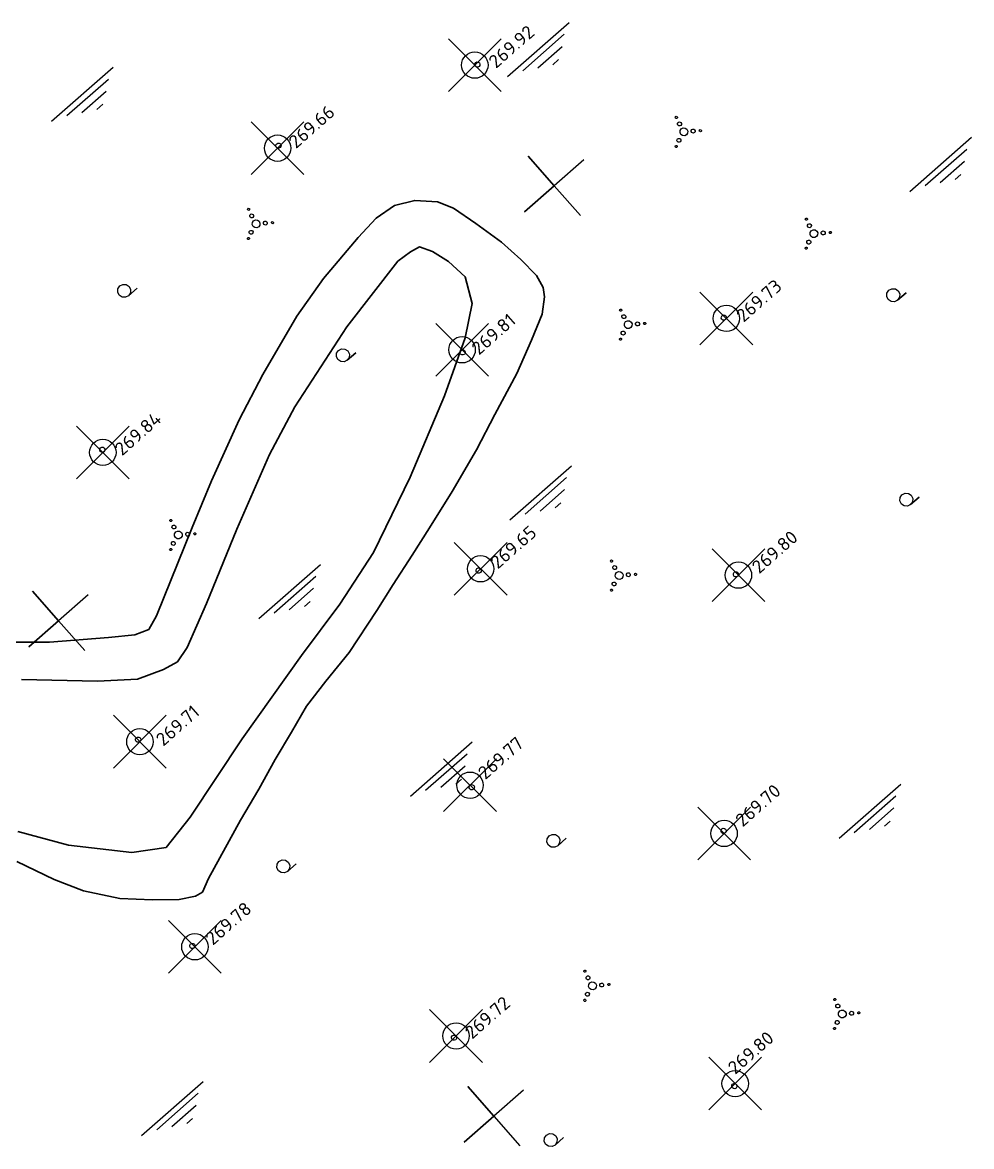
# Model space of a CAD drawing. Header units: metres. Extents: x 35735 to 36074, y 36133 to 36366.
# Drawn here: x 36002.5 to 36074.5, y 36279.7 to 36365 of the extents above; entities that cross this region are included whole.
import ezdxf

# ---------------------------------------------------------------- set-up
doc = ezdxf.new("R2010")
doc.units = ezdxf.units.M
doc.header["$LTSCALE"] = 5
doc.header["$PDMODE"] = 35
doc.header["$PDSIZE"] = 2
doc.layers.add('Рельеф', color=7, linetype='Continuous')
doc.layers.add('Точки-рельеф', color=7, linetype='Continuous')
doc.layers.add('Структурные линии', color=97, linetype='Continuous', lineweight=30)
doc.styles.get("Standard").update_dxf_attribs({"font": 'simplex.shx'})

msp = doc.modelspace()

# ---------------------------------------------------------------- linework, layer by layer
at = {"layer": 'Рельеф', "color": 7, "flags": 128}
for points in [[(36039.289, 36360.848), (36043.964, 36364.953)], [(36040.445, 36361.285), (36043.598, 36364.054)], [(36041.588, 36361.519), (36043.436, 36363.142)], [(36042.731, 36361.752), (36043.166, 36362.134)], [(36004.733, 36357.46), (36009.408, 36361.565)], [(36037.162, 36361.893), (36037.208, 36361.8), (36037.201, 36361.696), (36037.143, 36361.61), (36037.051, 36361.564), (36036.947, 36361.571), (36036.861, 36361.629), (36036.815, 36361.721), (36036.822, 36361.825), (36036.88, 36361.911), (36036.972, 36361.957), (36037.076, 36361.95), (36037.162, 36361.893)], [(36005.889, 36357.897), (36009.042, 36360.666)], [(36007.032, 36358.131), (36008.881, 36359.754)], [(36008.175, 36358.364), (36008.61, 36358.746)], [(36052.151, 36357.811), (36052.169, 36357.774), (36052.167, 36357.733), (36052.144, 36357.698), (36052.107, 36357.68), (36052.065, 36357.682), (36052.031, 36357.705), (36052.013, 36357.743), (36052.015, 36357.784), (36052.038, 36357.818), (36052.075, 36357.837), (36052.117, 36357.834), (36052.151, 36357.811)], [(36052.441, 36357.36), (36052.475, 36357.29), (36052.47, 36357.213), (36052.427, 36357.148), (36052.357, 36357.114), (36052.28, 36357.119), (36052.215, 36357.162), (36052.181, 36357.232), (36052.186, 36357.309), (36052.229, 36357.374), (36052.299, 36357.408), (36052.376, 36357.403), (36052.441, 36357.36)], [(36052.89, 36356.856), (36052.958, 36356.717), (36052.948, 36356.562), (36052.862, 36356.433), (36052.723, 36356.364), (36052.568, 36356.374), (36052.439, 36356.46), (36052.37, 36356.6), (36052.38, 36356.755), (36052.466, 36356.884), (36052.606, 36356.952), (36052.761, 36356.942), (36052.89, 36356.856)], [(36053.479, 36356.814), (36053.513, 36356.745), (36053.508, 36356.667), (36053.465, 36356.603), (36053.395, 36356.568), (36053.318, 36356.573), (36053.253, 36356.616), (36053.219, 36356.686), (36053.224, 36356.764), (36053.267, 36356.828), (36053.337, 36356.862), (36053.414, 36356.857), (36053.479, 36356.814)], [(36052.395, 36356.116), (36052.43, 36356.046), (36052.425, 36355.969), (36052.382, 36355.904), (36052.312, 36355.87), (36052.234, 36355.875), (36052.17, 36355.918), (36052.136, 36355.988), (36052.141, 36356.065), (36052.184, 36356.13), (36052.253, 36356.164), (36052.331, 36356.159), (36052.395, 36356.116)], [(36053.97, 36356.8), (36053.988, 36356.763), (36053.986, 36356.722), (36053.963, 36356.687), (36053.926, 36356.669), (36053.884, 36356.672), (36053.85, 36356.695), (36053.831, 36356.732), (36053.834, 36356.773), (36053.857, 36356.808), (36053.894, 36356.826), (36053.936, 36356.823), (36053.97, 36356.8)], [(36069.789, 36352.146), (36074.464, 36356.251)], [(36022.08, 36355.74), (36022.126, 36355.648), (36022.119, 36355.544), (36022.062, 36355.458), (36021.969, 36355.412), (36021.866, 36355.419), (36021.78, 36355.477), (36021.734, 36355.569), (36021.741, 36355.673), (36021.798, 36355.759), (36021.891, 36355.805), (36021.994, 36355.798), (36022.08, 36355.74)], [(36052.143, 36355.608), (36052.161, 36355.571), (36052.159, 36355.529), (36052.136, 36355.495), (36052.099, 36355.476), (36052.057, 36355.479), (36052.023, 36355.502), (36052.005, 36355.539), (36052.007, 36355.581), (36052.03, 36355.615), (36052.067, 36355.633), (36052.109, 36355.631), (36052.143, 36355.608)], [(36070.945, 36352.583), (36074.098, 36355.352)], [(36045.09, 36354.542), (36042.836, 36352.562), (36040.856, 36354.817), (36042.836, 36352.562), (36040.581, 36350.583), (36042.836, 36352.562), (36044.815, 36350.308)], [(36072.088, 36352.817), (36073.936, 36354.44)], [(36073.231, 36353.05), (36073.666, 36353.432)], [(36019.724, 36350.833), (36019.743, 36350.796), (36019.74, 36350.755), (36019.717, 36350.72), (36019.68, 36350.702), (36019.638, 36350.705), (36019.604, 36350.727), (36019.586, 36350.765), (36019.588, 36350.806), (36019.611, 36350.84), (36019.648, 36350.859), (36019.69, 36350.856), (36019.724, 36350.833)], [(36020.014, 36350.382), (36020.048, 36350.312), (36020.043, 36350.235), (36020, 36350.17), (36019.93, 36350.136), (36019.853, 36350.141), (36019.788, 36350.184), (36019.754, 36350.254), (36019.759, 36350.331), (36019.802, 36350.396), (36019.872, 36350.43), (36019.949, 36350.425), (36020.014, 36350.382)], [(36062.005, 36350.086), (36062.023, 36350.049), (36062.02, 36350.008), (36061.997, 36349.973), (36061.96, 36349.955), (36061.919, 36349.958), (36061.884, 36349.981), (36061.866, 36350.018), (36061.869, 36350.059), (36061.892, 36350.094), (36061.929, 36350.112), (36061.97, 36350.109), (36062.005, 36350.086)], [(36019.968, 36349.138), (36020.003, 36349.068), (36019.998, 36348.991), (36019.955, 36348.926), (36019.885, 36348.892), (36019.808, 36348.897), (36019.743, 36348.94), (36019.709, 36349.01), (36019.714, 36349.087), (36019.757, 36349.152), (36019.826, 36349.186), (36019.904, 36349.181), (36019.968, 36349.138)], [(36020.463, 36349.878), (36020.532, 36349.739), (36020.522, 36349.584), (36020.435, 36349.455), (36020.296, 36349.386), (36020.141, 36349.396), (36020.012, 36349.482), (36019.943, 36349.622), (36019.953, 36349.777), (36020.039, 36349.906), (36020.179, 36349.975), (36020.334, 36349.964), (36020.463, 36349.878)], [(36021.052, 36349.836), (36021.086, 36349.767), (36021.081, 36349.689), (36021.038, 36349.625), (36020.968, 36349.59), (36020.891, 36349.595), (36020.826, 36349.638), (36020.792, 36349.708), (36020.797, 36349.786), (36020.84, 36349.85), (36020.91, 36349.885), (36020.987, 36349.88), (36021.052, 36349.836)], [(36021.543, 36349.822), (36021.562, 36349.785), (36021.559, 36349.744), (36021.536, 36349.709), (36021.499, 36349.691), (36021.457, 36349.694), (36021.423, 36349.717), (36021.405, 36349.754), (36021.407, 36349.795), (36021.43, 36349.83), (36021.467, 36349.848), (36021.509, 36349.845), (36021.543, 36349.822)], [(36062.294, 36349.635), (36062.328, 36349.566), (36062.323, 36349.488), (36062.28, 36349.424), (36062.211, 36349.389), (36062.133, 36349.394), (36062.069, 36349.437), (36062.034, 36349.507), (36062.039, 36349.584), (36062.082, 36349.649), (36062.152, 36349.683), (36062.229, 36349.678), (36062.294, 36349.635)], [(36062.743, 36349.131), (36062.812, 36348.992), (36062.802, 36348.837), (36062.716, 36348.708), (36062.576, 36348.639), (36062.421, 36348.649), (36062.292, 36348.736), (36062.224, 36348.875), (36062.234, 36349.03), (36062.32, 36349.159), (36062.459, 36349.228), (36062.614, 36349.218), (36062.743, 36349.131)], [(36019.716, 36348.63), (36019.735, 36348.593), (36019.732, 36348.551), (36019.709, 36348.517), (36019.672, 36348.498), (36019.63, 36348.501), (36019.596, 36348.524), (36019.578, 36348.561), (36019.58, 36348.603), (36019.603, 36348.637), (36019.64, 36348.655), (36019.682, 36348.653), (36019.716, 36348.63)], [(36062.249, 36348.391), (36062.283, 36348.322), (36062.278, 36348.244), (36062.235, 36348.18), (36062.165, 36348.145), (36062.088, 36348.15), (36062.023, 36348.193), (36061.989, 36348.263), (36061.994, 36348.34), (36062.037, 36348.405), (36062.107, 36348.439), (36062.184, 36348.434), (36062.249, 36348.391)], [(36063.332, 36349.09), (36063.366, 36349.02), (36063.361, 36348.943), (36063.318, 36348.878), (36063.249, 36348.844), (36063.171, 36348.849), (36063.107, 36348.892), (36063.072, 36348.961), (36063.077, 36349.039), (36063.12, 36349.103), (36063.19, 36349.138), (36063.267, 36349.133), (36063.332, 36349.09)], [(36063.823, 36349.076), (36063.842, 36349.038), (36063.839, 36348.997), (36063.816, 36348.963), (36063.779, 36348.944), (36063.738, 36348.947), (36063.703, 36348.97), (36063.685, 36349.007), (36063.688, 36349.048), (36063.711, 36349.083), (36063.748, 36349.101), (36063.789, 36349.098), (36063.823, 36349.076)], [(36061.997, 36347.883), (36062.015, 36347.846), (36062.012, 36347.804), (36061.989, 36347.77), (36061.952, 36347.752), (36061.911, 36347.754), (36061.876, 36347.777), (36061.858, 36347.814), (36061.861, 36347.856), (36061.884, 36347.89), (36061.921, 36347.909), (36061.962, 36347.906), (36061.997, 36347.883)], [(36010.613, 36344.93), (36010.727, 36344.698), (36010.71, 36344.44), (36010.567, 36344.225), (36011.213, 36344.791), (36010.567, 36344.225), (36010.335, 36344.11), (36010.076, 36344.127), (36009.861, 36344.271), (36009.747, 36344.503), (36009.763, 36344.761), (36009.907, 36344.976), (36010.139, 36345.091), (36010.397, 36345.074), (36010.613, 36344.93)], [(36068.907, 36344.597), (36069.021, 36344.365), (36069.004, 36344.107), (36068.861, 36343.891), (36069.507, 36344.457), (36068.861, 36343.891), (36068.629, 36343.777), (36068.37, 36343.793), (36068.155, 36343.937), (36068.041, 36344.169), (36068.057, 36344.427), (36068.201, 36344.643), (36068.433, 36344.757), (36068.691, 36344.741), (36068.907, 36344.597)], [(36047.932, 36343.189), (36047.95, 36343.151), (36047.947, 36343.11), (36047.924, 36343.076), (36047.887, 36343.057), (36047.846, 36343.06), (36047.811, 36343.083), (36047.793, 36343.12), (36047.796, 36343.161), (36047.819, 36343.196), (36047.856, 36343.214), (36047.897, 36343.212), (36047.932, 36343.189)], [(36048.221, 36342.738), (36048.256, 36342.668), (36048.251, 36342.59), (36048.208, 36342.526), (36048.138, 36342.491), (36048.06, 36342.496), (36047.996, 36342.54), (36047.961, 36342.609), (36047.966, 36342.687), (36048.01, 36342.751), (36048.079, 36342.786), (36048.157, 36342.781), (36048.221, 36342.738)], [(36055.842, 36342.704), (36055.888, 36342.611), (36055.881, 36342.508), (36055.824, 36342.422), (36055.731, 36342.376), (36055.627, 36342.382), (36055.541, 36342.44), (36055.496, 36342.533), (36055.502, 36342.636), (36055.56, 36342.722), (36055.652, 36342.768), (36055.756, 36342.761), (36055.842, 36342.704)], [(36048.176, 36341.494), (36048.21, 36341.424), (36048.205, 36341.346), (36048.162, 36341.282), (36048.093, 36341.247), (36048.015, 36341.252), (36047.951, 36341.296), (36047.916, 36341.365), (36047.921, 36341.443), (36047.964, 36341.507), (36048.034, 36341.542), (36048.111, 36341.537), (36048.176, 36341.494)], [(36048.67, 36342.234), (36048.739, 36342.094), (36048.729, 36341.94), (36048.643, 36341.81), (36048.504, 36341.742), (36048.349, 36341.752), (36048.219, 36341.838), (36048.151, 36341.977), (36048.161, 36342.132), (36048.247, 36342.261), (36048.386, 36342.33), (36048.541, 36342.32), (36048.67, 36342.234)], [(36049.259, 36342.192), (36049.294, 36342.122), (36049.289, 36342.045), (36049.245, 36341.98), (36049.176, 36341.946), (36049.098, 36341.951), (36049.034, 36341.994), (36048.999, 36342.064), (36049.004, 36342.141), (36049.048, 36342.206), (36049.117, 36342.24), (36049.195, 36342.235), (36049.259, 36342.192)], [(36049.751, 36342.178), (36049.769, 36342.141), (36049.766, 36342.099), (36049.743, 36342.065), (36049.706, 36342.047), (36049.665, 36342.049), (36049.63, 36342.072), (36049.612, 36342.109), (36049.615, 36342.151), (36049.638, 36342.185), (36049.675, 36342.203), (36049.716, 36342.201), (36049.751, 36342.178)], [(36047.924, 36340.985), (36047.942, 36340.948), (36047.939, 36340.907), (36047.916, 36340.872), (36047.879, 36340.854), (36047.838, 36340.857), (36047.804, 36340.88), (36047.785, 36340.917), (36047.788, 36340.958), (36047.811, 36340.992), (36047.848, 36341.011), (36047.889, 36341.008), (36047.924, 36340.985)], [(36027.19, 36340.039), (36027.305, 36339.807), (36027.288, 36339.549), (36027.145, 36339.333), (36027.79, 36339.899), (36027.145, 36339.333), (36026.912, 36339.219), (36026.654, 36339.236), (36026.439, 36339.379), (36026.324, 36339.611), (36026.341, 36339.87), (36026.485, 36340.085), (36026.717, 36340.2), (36026.975, 36340.183), (36027.19, 36340.039)], [(36036.039, 36340.063), (36036.085, 36339.971), (36036.078, 36339.867), (36036.021, 36339.781), (36035.928, 36339.735), (36035.825, 36339.742), (36035.739, 36339.799), (36035.693, 36339.892), (36035.699, 36339.996), (36035.757, 36340.082), (36035.85, 36340.128), (36035.953, 36340.121), (36036.039, 36340.063)], [(36008.73, 36332.675), (36008.776, 36332.583), (36008.769, 36332.479), (36008.712, 36332.393), (36008.619, 36332.347), (36008.516, 36332.354), (36008.429, 36332.411), (36008.384, 36332.504), (36008.39, 36332.608), (36008.448, 36332.694), (36008.541, 36332.74), (36008.644, 36332.733), (36008.73, 36332.675)], [(36039.467, 36327.227), (36044.142, 36331.332)], [(36040.623, 36327.665), (36043.776, 36330.433)], [(36041.766, 36327.898), (36043.615, 36329.521)], [(36069.898, 36329.091), (36070.013, 36328.859), (36069.996, 36328.6), (36069.852, 36328.385), (36070.498, 36328.951), (36069.852, 36328.385), (36069.62, 36328.27), (36069.362, 36328.287), (36069.147, 36328.431), (36069.032, 36328.663), (36069.049, 36328.921), (36069.193, 36329.136), (36069.425, 36329.251), (36069.683, 36329.234), (36069.898, 36329.091)], [(36042.909, 36328.132), (36043.344, 36328.514)], [(36013.832, 36327.235), (36013.85, 36327.198), (36013.848, 36327.157), (36013.825, 36327.122), (36013.788, 36327.104), (36013.746, 36327.107), (36013.712, 36327.13), (36013.693, 36327.167), (36013.696, 36327.208), (36013.719, 36327.243), (36013.756, 36327.261), (36013.798, 36327.258), (36013.832, 36327.235)], [(36014.122, 36326.784), (36014.156, 36326.715), (36014.151, 36326.637), (36014.108, 36326.573), (36014.038, 36326.538), (36013.961, 36326.543), (36013.896, 36326.586), (36013.862, 36326.656), (36013.867, 36326.733), (36013.91, 36326.798), (36013.979, 36326.832), (36014.057, 36326.827), (36014.122, 36326.784)], [(36014.571, 36326.281), (36014.639, 36326.141), (36014.629, 36325.986), (36014.543, 36325.857), (36014.404, 36325.788), (36014.249, 36325.798), (36014.12, 36325.885), (36014.051, 36326.024), (36014.061, 36326.179), (36014.147, 36326.308), (36014.286, 36326.377), (36014.441, 36326.367), (36014.571, 36326.281)], [(36015.159, 36326.239), (36015.194, 36326.169), (36015.189, 36326.092), (36015.146, 36326.027), (36015.076, 36325.993), (36014.999, 36325.998), (36014.934, 36326.041), (36014.9, 36326.11), (36014.905, 36326.188), (36014.948, 36326.252), (36015.017, 36326.287), (36015.095, 36326.282), (36015.159, 36326.239)], [(36015.651, 36326.225), (36015.669, 36326.187), (36015.667, 36326.146), (36015.644, 36326.112), (36015.606, 36326.093), (36015.565, 36326.096), (36015.531, 36326.119), (36015.512, 36326.156), (36015.515, 36326.197), (36015.538, 36326.232), (36015.575, 36326.25), (36015.617, 36326.248), (36015.651, 36326.225)], [(36014.076, 36325.54), (36014.111, 36325.471), (36014.106, 36325.393), (36014.062, 36325.329), (36013.993, 36325.294), (36013.915, 36325.299), (36013.851, 36325.342), (36013.816, 36325.412), (36013.821, 36325.489), (36013.865, 36325.554), (36013.934, 36325.588), (36014.012, 36325.583), (36014.076, 36325.54)], [(36013.824, 36325.032), (36013.842, 36324.995), (36013.84, 36324.953), (36013.817, 36324.919), (36013.78, 36324.901), (36013.738, 36324.903), (36013.704, 36324.926), (36013.685, 36324.963), (36013.688, 36325.005), (36013.711, 36325.039), (36013.748, 36325.058), (36013.79, 36325.055), (36013.824, 36325.032)], [(36020.451, 36319.742), (36025.126, 36323.847)], [(36047.241, 36324.158), (36047.259, 36324.121), (36047.257, 36324.08), (36047.234, 36324.045), (36047.196, 36324.027), (36047.155, 36324.029), (36047.121, 36324.052), (36047.102, 36324.09), (36047.105, 36324.131), (36047.128, 36324.165), (36047.165, 36324.184), (36047.207, 36324.181), (36047.241, 36324.158)], [(36047.53, 36323.707), (36047.565, 36323.637), (36047.56, 36323.56), (36047.517, 36323.495), (36047.447, 36323.461), (36047.37, 36323.466), (36047.305, 36323.509), (36047.271, 36323.579), (36047.276, 36323.656), (36047.319, 36323.721), (36047.388, 36323.755), (36047.466, 36323.75), (36047.53, 36323.707)], [(36021.607, 36320.18), (36024.76, 36322.948)], [(36037.255, 36323.516), (36037.301, 36323.423), (36037.294, 36323.32), (36037.237, 36323.234), (36037.144, 36323.188), (36037.041, 36323.195), (36036.954, 36323.252), (36036.909, 36323.345), (36036.915, 36323.448), (36036.973, 36323.534), (36037.066, 36323.58), (36037.169, 36323.573), (36037.255, 36323.516)], [(36047.98, 36323.203), (36048.048, 36323.064), (36048.038, 36322.909), (36047.952, 36322.78), (36047.813, 36322.711), (36047.658, 36322.721), (36047.529, 36322.807), (36047.46, 36322.947), (36047.47, 36323.102), (36047.556, 36323.231), (36047.695, 36323.299), (36047.85, 36323.289), (36047.98, 36323.203)], [(36048.568, 36323.161), (36048.603, 36323.092), (36048.598, 36323.014), (36048.555, 36322.95), (36048.485, 36322.915), (36048.408, 36322.92), (36048.343, 36322.963), (36048.309, 36323.033), (36048.314, 36323.111), (36048.357, 36323.175), (36048.426, 36323.209), (36048.504, 36323.204), (36048.568, 36323.161)], [(36049.06, 36323.147), (36049.078, 36323.11), (36049.076, 36323.069), (36049.053, 36323.034), (36049.015, 36323.016), (36048.974, 36323.019), (36048.94, 36323.042), (36048.921, 36323.079), (36048.924, 36323.12), (36048.947, 36323.155), (36048.984, 36323.173), (36049.025, 36323.17), (36049.06, 36323.147)], [(36056.759, 36323.231), (36056.804, 36323.138), (36056.798, 36323.035), (36056.74, 36322.949), (36056.647, 36322.903), (36056.544, 36322.91), (36056.458, 36322.967), (36056.412, 36323.06), (36056.419, 36323.163), (36056.476, 36323.249), (36056.569, 36323.295), (36056.673, 36323.288), (36056.759, 36323.231)], [(36022.75, 36320.413), (36024.598, 36322.036)], [(36047.233, 36321.955), (36047.251, 36321.918), (36047.249, 36321.876), (36047.226, 36321.842), (36047.189, 36321.823), (36047.147, 36321.826), (36047.113, 36321.849), (36047.094, 36321.886), (36047.097, 36321.928), (36047.12, 36321.962), (36047.157, 36321.98), (36047.199, 36321.978), (36047.233, 36321.955)], [(36047.485, 36322.463), (36047.52, 36322.393), (36047.514, 36322.316), (36047.471, 36322.251), (36047.402, 36322.217), (36047.324, 36322.222), (36047.26, 36322.265), (36047.225, 36322.335), (36047.23, 36322.412), (36047.273, 36322.477), (36047.343, 36322.511), (36047.421, 36322.506), (36047.485, 36322.463)], [(36007.518, 36321.552), (36005.264, 36319.572), (36003.284, 36321.826), (36005.264, 36319.572), (36003.009, 36317.593), (36005.264, 36319.572), (36007.243, 36317.318)], [(36023.893, 36320.646), (36024.328, 36321.028)], [(36011.447, 36310.686), (36011.492, 36310.594), (36011.486, 36310.49), (36011.428, 36310.404), (36011.335, 36310.358), (36011.232, 36310.365), (36011.146, 36310.422), (36011.1, 36310.515), (36011.107, 36310.619), (36011.164, 36310.705), (36011.257, 36310.751), (36011.36, 36310.744), (36011.447, 36310.686)], [(36031.931, 36306.28), (36036.606, 36310.385)], [(36033.087, 36306.718), (36036.24, 36309.486)], [(36034.23, 36306.951), (36036.078, 36308.574)], [(36035.373, 36307.184), (36035.807, 36307.566)], [(36036.733, 36307.081), (36036.779, 36306.989), (36036.772, 36306.885), (36036.715, 36306.799), (36036.622, 36306.753), (36036.519, 36306.76), (36036.433, 36306.817), (36036.387, 36306.91), (36036.393, 36307.014), (36036.451, 36307.1), (36036.544, 36307.145), (36036.647, 36307.139), (36036.733, 36307.081)], [(36064.423, 36303.08), (36069.098, 36307.185)], [(36065.579, 36303.518), (36068.732, 36306.286)], [(36066.722, 36303.751), (36068.57, 36305.374)], [(36067.865, 36303.985), (36068.3, 36304.366)], [(36043.148, 36303.214), (36043.262, 36302.982), (36043.246, 36302.724), (36043.102, 36302.508), (36043.748, 36303.074), (36043.102, 36302.508), (36042.87, 36302.394), (36042.612, 36302.411), (36042.396, 36302.554), (36042.282, 36302.786), (36042.298, 36303.045), (36042.442, 36303.26), (36042.674, 36303.374), (36042.932, 36303.358), (36043.148, 36303.214)], [(36043.148, 36303.214), (36043.262, 36302.982), (36043.246, 36302.724), (36043.102, 36302.508), (36043.748, 36303.074), (36043.102, 36302.508), (36042.87, 36302.394), (36042.612, 36302.411), (36042.396, 36302.554), (36042.282, 36302.786), (36042.298, 36303.045), (36042.442, 36303.26), (36042.674, 36303.374), (36042.932, 36303.358), (36043.148, 36303.214)], [(36055.822, 36303.77), (36055.868, 36303.677), (36055.861, 36303.574), (36055.804, 36303.487), (36055.711, 36303.442), (36055.608, 36303.448), (36055.522, 36303.506), (36055.476, 36303.599), (36055.482, 36303.702), (36055.54, 36303.788), (36055.633, 36303.834), (36055.736, 36303.827), (36055.822, 36303.77)], [(36022.675, 36301.273), (36022.789, 36301.041), (36022.773, 36300.783), (36022.629, 36300.568), (36023.275, 36301.133), (36022.629, 36300.568), (36022.397, 36300.453), (36022.139, 36300.47), (36021.923, 36300.614), (36021.809, 36300.846), (36021.826, 36301.104), (36021.969, 36301.319), (36022.201, 36301.434), (36022.46, 36301.417), (36022.675, 36301.273)], [(36015.557, 36295.042), (36015.602, 36294.949), (36015.596, 36294.846), (36015.538, 36294.759), (36015.446, 36294.714), (36015.342, 36294.72), (36015.256, 36294.778), (36015.21, 36294.871), (36015.217, 36294.974), (36015.274, 36295.06), (36015.367, 36295.106), (36015.471, 36295.099), (36015.557, 36295.042)], [(36045.22, 36293.042), (36045.239, 36293.005), (36045.236, 36292.964), (36045.213, 36292.929), (36045.176, 36292.911), (36045.135, 36292.913), (36045.1, 36292.936), (36045.082, 36292.974), (36045.084, 36293.015), (36045.107, 36293.049), (36045.145, 36293.068), (36045.186, 36293.065), (36045.22, 36293.042)], [(36045.51, 36292.591), (36045.544, 36292.521), (36045.539, 36292.444), (36045.496, 36292.379), (36045.427, 36292.345), (36045.349, 36292.35), (36045.284, 36292.393), (36045.25, 36292.463), (36045.255, 36292.54), (36045.298, 36292.605), (36045.368, 36292.639), (36045.445, 36292.634), (36045.51, 36292.591)], [(36045.959, 36292.087), (36046.028, 36291.948), (36046.018, 36291.793), (36045.931, 36291.664), (36045.792, 36291.595), (36045.637, 36291.605), (36045.508, 36291.691), (36045.439, 36291.831), (36045.449, 36291.985), (36045.536, 36292.115), (36045.675, 36292.183), (36045.83, 36292.173), (36045.959, 36292.087)], [(36046.548, 36292.045), (36046.582, 36291.976), (36046.577, 36291.898), (36046.534, 36291.834), (36046.464, 36291.799), (36046.387, 36291.804), (36046.322, 36291.847), (36046.288, 36291.917), (36046.293, 36291.994), (36046.336, 36292.059), (36046.406, 36292.093), (36046.483, 36292.088), (36046.548, 36292.045)], [(36047.039, 36292.031), (36047.058, 36291.994), (36047.055, 36291.953), (36047.032, 36291.918), (36046.995, 36291.9), (36046.953, 36291.903), (36046.919, 36291.926), (36046.901, 36291.963), (36046.903, 36292.004), (36046.926, 36292.039), (36046.963, 36292.057), (36047.005, 36292.054), (36047.039, 36292.031)], [(36045.465, 36291.347), (36045.499, 36291.277), (36045.494, 36291.2), (36045.451, 36291.135), (36045.381, 36291.101), (36045.304, 36291.106), (36045.239, 36291.149), (36045.205, 36291.219), (36045.21, 36291.296), (36045.253, 36291.361), (36045.322, 36291.395), (36045.4, 36291.39), (36045.465, 36291.347)], [(36045.212, 36290.839), (36045.231, 36290.801), (36045.228, 36290.76), (36045.205, 36290.726), (36045.168, 36290.707), (36045.127, 36290.71), (36045.092, 36290.733), (36045.074, 36290.77), (36045.076, 36290.812), (36045.099, 36290.846), (36045.137, 36290.864), (36045.178, 36290.862), (36045.212, 36290.839)], [(36064.157, 36290.904), (36064.175, 36290.867), (36064.172, 36290.826), (36064.15, 36290.791), (36064.112, 36290.773), (36064.071, 36290.775), (36064.037, 36290.798), (36064.018, 36290.836), (36064.021, 36290.877), (36064.044, 36290.911), (36064.081, 36290.93), (36064.122, 36290.927), (36064.157, 36290.904)], [(36064.446, 36290.453), (36064.481, 36290.383), (36064.476, 36290.306), (36064.433, 36290.241), (36064.363, 36290.207), (36064.286, 36290.212), (36064.221, 36290.255), (36064.187, 36290.325), (36064.192, 36290.402), (36064.235, 36290.467), (36064.304, 36290.501), (36064.382, 36290.496), (36064.446, 36290.453)], [(36064.895, 36289.949), (36064.964, 36289.81), (36064.954, 36289.655), (36064.868, 36289.526), (36064.729, 36289.457), (36064.574, 36289.467), (36064.445, 36289.553), (36064.376, 36289.693), (36064.386, 36289.848), (36064.472, 36289.977), (36064.611, 36290.045), (36064.766, 36290.035), (36064.895, 36289.949)], [(36065.484, 36289.907), (36065.519, 36289.838), (36065.514, 36289.76), (36065.471, 36289.696), (36065.401, 36289.661), (36065.323, 36289.666), (36065.259, 36289.709), (36065.225, 36289.779), (36065.23, 36289.857), (36065.273, 36289.921), (36065.342, 36289.956), (36065.42, 36289.95), (36065.484, 36289.907)], [(36065.976, 36289.893), (36065.994, 36289.856), (36065.991, 36289.815), (36065.968, 36289.78), (36065.931, 36289.762), (36065.89, 36289.765), (36065.856, 36289.788), (36065.837, 36289.825), (36065.84, 36289.866), (36065.863, 36289.901), (36065.9, 36289.919), (36065.941, 36289.916), (36065.976, 36289.893)], [(36064.149, 36288.701), (36064.167, 36288.664), (36064.165, 36288.622), (36064.142, 36288.588), (36064.104, 36288.569), (36064.063, 36288.572), (36064.029, 36288.595), (36064.01, 36288.632), (36064.013, 36288.674), (36064.036, 36288.708), (36064.073, 36288.726), (36064.114, 36288.724), (36064.149, 36288.701)], [(36064.401, 36289.209), (36064.435, 36289.139), (36064.43, 36289.062), (36064.387, 36288.997), (36064.318, 36288.963), (36064.24, 36288.968), (36064.176, 36289.011), (36064.141, 36289.081), (36064.146, 36289.158), (36064.189, 36289.223), (36064.259, 36289.257), (36064.336, 36289.252), (36064.401, 36289.209)], [(36035.39, 36288.083), (36035.436, 36287.99), (36035.43, 36287.886), (36035.372, 36287.8), (36035.279, 36287.755), (36035.176, 36287.761), (36035.09, 36287.819), (36035.044, 36287.911), (36035.051, 36288.015), (36035.108, 36288.101), (36035.201, 36288.147), (36035.304, 36288.14), (36035.39, 36288.083)], [(36011.547, 36280.535), (36016.222, 36284.64)], [(36056.638, 36284.413), (36056.683, 36284.32), (36056.677, 36284.216), (36056.619, 36284.13), (36056.526, 36284.085), (36056.423, 36284.091), (36056.337, 36284.149), (36056.291, 36284.241), (36056.298, 36284.345), (36056.355, 36284.431), (36056.448, 36284.477), (36056.551, 36284.47), (36056.638, 36284.413)], [(36012.703, 36280.972), (36015.856, 36283.741)], [(36040.508, 36283.98), (36038.254, 36282), (36036.275, 36284.255), (36038.254, 36282), (36036, 36280.021), (36038.254, 36282), (36040.233, 36279.746)], [(36013.846, 36281.206), (36015.694, 36282.829)], [(36014.989, 36281.439), (36015.424, 36281.821)], [(36042.946, 36280.519), (36043.061, 36280.287), (36043.044, 36280.028), (36042.9, 36279.813), (36043.546, 36280.379), (36042.9, 36279.813), (36042.668, 36279.698), (36042.41, 36279.715), (36042.194, 36279.859), (36042.08, 36280.091), (36042.097, 36280.349), (36042.24, 36280.564), (36042.472, 36280.679), (36042.731, 36280.662), (36042.946, 36280.519)]]:
    msp.add_lwpolyline(points, dxfattribs=at)
at = {"layer": 'Структурные линии', "flags": 128}
for points in [[(36001.947, 36317.945), (36004.583, 36317.962), (36009.052, 36318.307), (36011.041, 36318.507), (36012.102, 36318.909), (36012.688, 36319.953), (36015.381, 36326.648), (36016.858, 36330.198), (36018.946, 36334.815), (36020.745, 36338.251), (36023.314, 36342.671), (36025.358, 36345.526), (36027.961, 36348.651), (36029.326, 36350.115), (36030.73, 36351.083), (36032.26, 36351.454), (36033.993, 36351.341), (36035.209, 36350.862), (36036.898, 36349.694), (36038.83, 36348.298), (36040.297, 36346.98), (36041.489, 36345.773), (36041.994, 36344.846), (36042.108, 36344.132), (36041.91, 36342.828), (36041.123, 36340.856), (36039.994, 36338.318), (36038.334, 36335.226), (36036.937, 36332.541), (36035.109, 36329.39), (36033.377, 36326.632), (36032.066, 36324.553), (36030.627, 36322.317), (36029.393, 36320.351), (36027.281, 36317.17), (36025.517, 36315.003), (36024.053, 36313.098), (36022.913, 36311.126), (36021.673, 36309.065), (36020.443, 36306.793), (36019.045, 36304.46), (36016.617, 36300.03), (36016.173, 36298.984), (36015.635, 36298.683), (36014.396, 36298.434), (36012.394, 36298.399), (36009.907, 36298.513), (36007.145, 36299.093), (36004.942, 36299.941), (36002.091, 36301.326)], [(36002.185, 36303.592), (36006.029, 36302.561), (36010.805, 36302.01), (36013.416, 36302.382), (36015.249, 36304.669), (36019.184, 36310.609), (36023.685, 36316.934), (36026.586, 36320.837), (36029.126, 36324.762), (36031.904, 36330.477), (36034.529, 36336.623), (36036.078, 36341.034), (36036.609, 36343.647), (36036.078, 36345.667), (36034.83, 36346.83), (36033.615, 36347.571), (36032.616, 36347.937), (36031.93, 36347.56), (36030.981, 36346.84), (36027.108, 36341.858), (36023.166, 36335.797), (36021.247, 36332.192), (36018.773, 36326.517), (36016.483, 36320.891), (36015.003, 36317.558), (36014.27, 36316.463), (36013.209, 36315.87), (36011.238, 36315.156), (36008.219, 36314.991), (36002.453, 36315.125)]]:
    msp.add_lwpolyline(points, dxfattribs=at)
at = {"layer": 'Точки-рельеф', "color": 7}
for p in [(36036.815, 36361.721, 269.92), (36021.866, 36355.419, 269.66), (36055.881, 36342.508, 269.73), (36035.85, 36340.128, 269.81), (36008.619, 36332.347, 269.84), (36037.255, 36323.516, 269.65), (36056.798, 36323.035, 269.8), (36011.428, 36310.404, 269.71), (36036.451, 36307.1, 269.77), (36055.711, 36303.442, 269.7), (36015.596, 36294.846, 269.78), (36035.39, 36288.083, 269.72), (36056.551, 36284.47, 269.8)]:
    msp.add_point(p, dxfattribs=at)

# ---------------------------------------------------------------- texts
at = {"layer": 'Рельеф', "color": 7}
for s, p in [('269.92', (36038.414, 36361.415)), ('269.66', (36023.256, 36355.338)), ('269.73', (36057.181, 36342.164)), ('269.81', (36037.119, 36339.674)), ('269.84', (36010.071, 36332.035)), ('269.65', (36038.549, 36323.447)), ('269.80', (36058.362, 36323.087)), ('269.71', (36013.193, 36310.007)), ('269.77', (36037.604, 36307.473)), ('269.70', (36057.115, 36303.888)), ('269.78', (36016.952, 36294.91)), ('269.72', (36036.605, 36287.794)), ('269.80', (36056.544, 36285.109))]:
    msp.add_text(s, height=1, rotation=41.28486, dxfattribs=at).set_placement(p)

doc.saveas('drawing.dxf')
